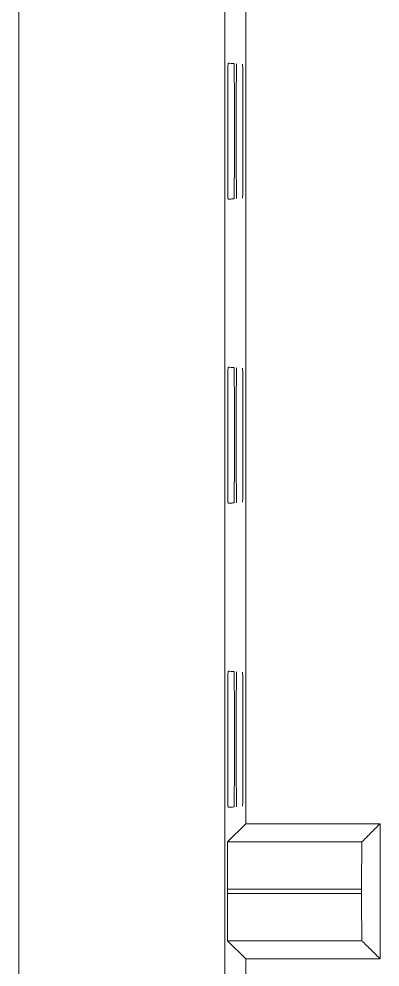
# Model space of a CAD drawing. Header units: millimetres. Extents: x -195 to 1349, y 148 to 750.
# Drawn here: x 1151.27 to 1156.61, y 352.36 to 366.4 of the extents above; entities that cross this region are included whole.
import ezdxf

# ---------------------------------------------------------------- set-up
doc = ezdxf.new("R2010")
doc.units = ezdxf.units.MM
doc.layers.add('4', color=7, linetype='CONTINUOUS', true_color=0xffffff)

msp = doc.modelspace()

# ---------------------------------------------------------------- linework, layer by layer
at = {"layer": '4', "color": 7, "linetype": 'Continuous', "lineweight": 18}
for p, q in [((1151.266, 493.431), (1151.266, 317.039)), ((1154.316, 492.781), (1154.316, 317.689)), ((1154.355, 354.216), (1154.623, 354.485)), ((1154.351, 353.516), (1154.351, 353.454)), ((1156.339, 353.454), (1156.339, 353.516)), ((1154.623, 352.485), (1154.355, 352.754))]:
    msp.add_line(p, q, dxfattribs=at)
for points, knots in [([(1154.623, 455.985), (1154.623, 455.879), (1154.623, 455.773), (1154.623, 438.856), (1154.623, 422.046), (1154.623, 388.425), (1154.623, 371.614), (1154.623, 354.698), (1154.623, 354.591), (1154.623, 354.485)], [0, 0, 0, 0, 0.003136, 0.003136, 0.5, 0.5, 0.996864, 0.996864, 1, 1, 1, 1]), ([(1154.361, 363.728), (1154.361, 363.728), (1154.361, 363.735), (1154.36, 363.754), (1154.36, 363.762), (1154.36, 363.776), (1154.36, 363.781), (1154.36, 363.793), (1154.359, 363.799), (1154.359, 363.817), (1154.359, 363.846), (1154.359, 363.879), (1154.358, 363.907), (1154.358, 363.916), (1154.358, 363.936), (1154.358, 363.946), (1154.358, 363.978), (1154.358, 364), (1154.357, 364.069), (1154.357, 364.12), (1154.357, 364.189), (1154.357, 364.203), (1154.357, 364.231), (1154.357, 364.246), (1154.357, 364.289), (1154.357, 364.319), (1154.356, 364.38), (1154.356, 364.411), (1154.356, 364.458), (1154.356, 364.474), (1154.356, 364.506), (1154.356, 364.522), (1154.356, 364.571), (1154.356, 364.636), (1154.356, 364.702), (1154.356, 364.767), (1154.356, 364.8), (1154.356, 364.85), (1154.356, 364.866), (1154.356, 364.899), (1154.356, 364.98), (1154.356, 365.059), (1154.357, 365.135), (1154.357, 365.15), (1154.357, 365.18), (1154.357, 365.195), (1154.357, 365.239), (1154.357, 365.267), (1154.357, 365.349), (1154.357, 365.4), (1154.358, 365.459), (1154.358, 365.47), (1154.358, 365.492), (1154.358, 365.503), (1154.358, 365.534), (1154.358, 365.554), (1154.359, 365.591), (1154.359, 365.607), (1154.359, 365.639), (1154.359, 365.653), (1154.36, 365.678), (1154.36, 365.7), (1154.36, 365.716), (1154.361, 365.729), (1154.361, 365.734), (1154.361, 365.741), (1154.361, 365.742), (1154.361, 365.742)], [0, 0, 0, 0, 0.0625, 0.0625, 0.09375, 0.09375, 0.109375, 0.109375, 0.125, 0.125, 0.15625, 0.1875, 0.1875, 0.203125, 0.203125, 0.21875, 0.21875, 0.25, 0.25, 0.3125, 0.3125, 0.328125, 0.328125, 0.34375, 0.34375, 0.375, 0.375, 0.40625, 0.40625, 0.421875, 0.421875, 0.4375, 0.4375, 0.46875, 0.5, 0.5, 0.53125, 0.53125, 0.546875, 0.546875, 0.5625, 0.625, 0.625, 0.640625, 0.640625, 0.65625, 0.65625, 0.6875, 0.6875, 0.75, 0.75, 0.765625, 0.765625, 0.78125, 0.78125, 0.8125, 0.8125, 0.84375, 0.84375, 0.875, 0.875, 0.90625, 0.9375, 0.9375, 0.96875, 0.96875, 1, 1, 1, 1]), ([(1154.361, 365.742), (1154.375, 365.741), (1154.388, 365.741), (1154.41, 365.739), (1154.42, 365.738), (1154.436, 365.737), (1154.443, 365.737), (1154.451, 365.736)], [0, 0, 0, 0, 0.448295, 0.448295, 0.75351, 0.75351, 1, 1, 1, 1]), ([(1154.451, 365.736), (1154.451, 365.736), (1154.451, 365.73), (1154.452, 365.711), (1154.452, 365.703), (1154.452, 365.684), (1154.452, 365.672), (1154.453, 365.647), (1154.453, 365.619), (1154.453, 365.586), (1154.454, 365.559), (1154.454, 365.549), (1154.454, 365.53), (1154.454, 365.519), (1154.454, 365.488), (1154.454, 365.466), (1154.455, 365.397), (1154.455, 365.347), (1154.455, 365.278), (1154.455, 365.264), (1154.455, 365.236), (1154.455, 365.222), (1154.455, 365.178), (1154.455, 365.149), (1154.455, 365.089), (1154.456, 365.058), (1154.456, 365.011), (1154.456, 364.995), (1154.456, 364.963), (1154.456, 364.947), (1154.456, 364.899), (1154.456, 364.834), (1154.456, 364.769), (1154.456, 364.704), (1154.456, 364.671), (1154.456, 364.622), (1154.456, 364.605), (1154.456, 364.573), (1154.456, 364.492), (1154.456, 364.414), (1154.455, 364.338), (1154.455, 364.323), (1154.455, 364.293), (1154.455, 364.279), (1154.455, 364.235), (1154.455, 364.207), (1154.455, 364.126), (1154.455, 364.075), (1154.454, 364.017), (1154.454, 364.005), (1154.454, 363.983), (1154.454, 363.973), (1154.454, 363.941), (1154.454, 363.922), (1154.453, 363.886), (1154.453, 363.869), (1154.453, 363.838), (1154.453, 363.824), (1154.452, 363.798), (1154.452, 363.776), (1154.452, 363.76), (1154.451, 363.748), (1154.451, 363.743), (1154.451, 363.736), (1154.451, 363.734), (1154.451, 363.734)], [0, 0, 0, 0, 0.0625, 0.0625, 0.09375, 0.09375, 0.125, 0.125, 0.15625, 0.1875, 0.1875, 0.203125, 0.203125, 0.21875, 0.21875, 0.25, 0.25, 0.3125, 0.3125, 0.328125, 0.328125, 0.34375, 0.34375, 0.375, 0.375, 0.40625, 0.40625, 0.421875, 0.421875, 0.4375, 0.4375, 0.46875, 0.5, 0.5, 0.53125, 0.53125, 0.546875, 0.546875, 0.5625, 0.625, 0.625, 0.640625, 0.640625, 0.65625, 0.65625, 0.6875, 0.6875, 0.75, 0.75, 0.765625, 0.765625, 0.78125, 0.78125, 0.8125, 0.8125, 0.84375, 0.84375, 0.875, 0.875, 0.90625, 0.9375, 0.9375, 0.96875, 0.96875, 1, 1, 1, 1]), ([(1154.487, 363.737), (1154.487, 363.737), (1154.486, 363.743), (1154.486, 363.762), (1154.486, 363.77), (1154.486, 363.785), (1154.485, 363.79), (1154.485, 363.801), (1154.485, 363.807), (1154.485, 363.825), (1154.485, 363.853), (1154.484, 363.887), (1154.484, 363.914), (1154.484, 363.923), (1154.484, 363.943), (1154.484, 363.953), (1154.484, 363.984), (1154.484, 364.006), (1154.483, 364.075), (1154.483, 364.125), (1154.483, 364.194), (1154.483, 364.208), (1154.483, 364.236), (1154.483, 364.25), (1154.482, 364.293), (1154.482, 364.323), (1154.482, 364.383), (1154.482, 364.413), (1154.482, 364.46), (1154.482, 364.476), (1154.482, 364.508), (1154.482, 364.524), (1154.482, 364.572), (1154.482, 364.637), (1154.482, 364.702), (1154.482, 364.767), (1154.482, 364.8), (1154.482, 364.849), (1154.482, 364.865), (1154.482, 364.898), (1154.482, 364.978), (1154.482, 365.056), (1154.482, 365.132), (1154.482, 365.147), (1154.482, 365.176), (1154.482, 365.191), (1154.483, 365.234), (1154.483, 365.262), (1154.483, 365.344), (1154.483, 365.394), (1154.483, 365.452), (1154.484, 365.464), (1154.484, 365.486), (1154.484, 365.496), (1154.484, 365.527), (1154.484, 365.547), (1154.484, 365.583), (1154.484, 365.6), (1154.485, 365.631), (1154.485, 365.645), (1154.485, 365.67), (1154.486, 365.692), (1154.486, 365.708), (1154.486, 365.721), (1154.486, 365.726), (1154.487, 365.732), (1154.487, 365.734), (1154.487, 365.734)], [0, 0, 0, 0, 0.0625, 0.0625, 0.09375, 0.09375, 0.109375, 0.109375, 0.125, 0.125, 0.15625, 0.1875, 0.1875, 0.203125, 0.203125, 0.21875, 0.21875, 0.25, 0.25, 0.3125, 0.3125, 0.328125, 0.328125, 0.34375, 0.34375, 0.375, 0.375, 0.40625, 0.40625, 0.421875, 0.421875, 0.4375, 0.4375, 0.46875, 0.5, 0.5, 0.53125, 0.53125, 0.546875, 0.546875, 0.5625, 0.625, 0.625, 0.640625, 0.640625, 0.65625, 0.65625, 0.6875, 0.6875, 0.75, 0.75, 0.765625, 0.765625, 0.78125, 0.78125, 0.8125, 0.8125, 0.84375, 0.84375, 0.875, 0.875, 0.90625, 0.9375, 0.9375, 0.96875, 0.96875, 1, 1, 1, 1]), ([(1154.576, 365.727), (1154.577, 365.727), (1154.577, 365.721), (1154.577, 365.702), (1154.578, 365.694), (1154.578, 365.675), (1154.578, 365.664), (1154.578, 365.639), (1154.579, 365.612), (1154.579, 365.578), (1154.579, 365.551), (1154.579, 365.542), (1154.579, 365.523), (1154.58, 365.513), (1154.58, 365.481), (1154.58, 365.46), (1154.58, 365.391), (1154.58, 365.341), (1154.581, 365.273), (1154.581, 365.26), (1154.581, 365.232), (1154.581, 365.217), (1154.581, 365.174), (1154.581, 365.145), (1154.581, 365.086), (1154.581, 365.055), (1154.581, 365.009), (1154.581, 364.993), (1154.581, 364.961), (1154.581, 364.945), (1154.581, 364.897), (1154.581, 364.833), (1154.581, 364.769), (1154.581, 364.704), (1154.581, 364.671), (1154.581, 364.623), (1154.581, 364.606), (1154.581, 364.574), (1154.581, 364.494), (1154.581, 364.417), (1154.581, 364.342), (1154.581, 364.327), (1154.581, 364.297), (1154.581, 364.283), (1154.581, 364.239), (1154.581, 364.212), (1154.58, 364.131), (1154.58, 364.081), (1154.58, 364.023), (1154.58, 364.012), (1154.58, 363.99), (1154.58, 363.979), (1154.579, 363.948), (1154.579, 363.929), (1154.579, 363.893), (1154.579, 363.876), (1154.579, 363.846), (1154.578, 363.832), (1154.578, 363.807), (1154.578, 363.785), (1154.577, 363.769), (1154.577, 363.756), (1154.577, 363.751), (1154.577, 363.745), (1154.576, 363.743), (1154.576, 363.743)], [0, 0, 0, 0, 0.0625, 0.0625, 0.09375, 0.09375, 0.125, 0.125, 0.15625, 0.1875, 0.1875, 0.203125, 0.203125, 0.21875, 0.21875, 0.25, 0.25, 0.3125, 0.3125, 0.328125, 0.328125, 0.34375, 0.34375, 0.375, 0.375, 0.40625, 0.40625, 0.421875, 0.421875, 0.4375, 0.4375, 0.46875, 0.5, 0.5, 0.53125, 0.53125, 0.546875, 0.546875, 0.5625, 0.625, 0.625, 0.640625, 0.640625, 0.65625, 0.65625, 0.6875, 0.6875, 0.75, 0.75, 0.765625, 0.765625, 0.78125, 0.78125, 0.8125, 0.8125, 0.84375, 0.84375, 0.875, 0.875, 0.90625, 0.9375, 0.9375, 0.96875, 0.96875, 1, 1, 1, 1]), ([(1154.361, 363.728), (1154.375, 363.729), (1154.388, 363.73), (1154.41, 363.732), (1154.42, 363.732), (1154.436, 363.733), (1154.443, 363.734), (1154.451, 363.734)], [0, 0, 0, 0, 0.448296, 0.448296, 0.75351, 0.75351, 1, 1, 1, 1]), ([(1154.361, 359.228), (1154.361, 359.228), (1154.361, 359.235), (1154.36, 359.254), (1154.36, 359.262), (1154.36, 359.276), (1154.36, 359.281), (1154.36, 359.293), (1154.359, 359.299), (1154.359, 359.317), (1154.359, 359.346), (1154.359, 359.379), (1154.358, 359.407), (1154.358, 359.416), (1154.358, 359.436), (1154.358, 359.446), (1154.358, 359.478), (1154.358, 359.5), (1154.357, 359.569), (1154.357, 359.62), (1154.357, 359.689), (1154.357, 359.703), (1154.357, 359.731), (1154.357, 359.746), (1154.357, 359.789), (1154.357, 359.819), (1154.356, 359.88), (1154.356, 359.911), (1154.356, 359.958), (1154.356, 359.974), (1154.356, 360.006), (1154.356, 360.022), (1154.356, 360.071), (1154.356, 360.136), (1154.356, 360.202), (1154.356, 360.267), (1154.356, 360.3), (1154.356, 360.35), (1154.356, 360.366), (1154.356, 360.399), (1154.356, 360.48), (1154.356, 360.559), (1154.357, 360.635), (1154.357, 360.65), (1154.357, 360.68), (1154.357, 360.695), (1154.357, 360.739), (1154.357, 360.767), (1154.357, 360.849), (1154.357, 360.9), (1154.358, 360.959), (1154.358, 360.97), (1154.358, 360.992), (1154.358, 361.003), (1154.358, 361.034), (1154.358, 361.054), (1154.359, 361.091), (1154.359, 361.107), (1154.359, 361.139), (1154.359, 361.153), (1154.36, 361.178), (1154.36, 361.2), (1154.36, 361.216), (1154.361, 361.229), (1154.361, 361.234), (1154.361, 361.241), (1154.361, 361.242), (1154.361, 361.242)], [0, 0, 0, 0, 0.0625, 0.0625, 0.09375, 0.09375, 0.109375, 0.109375, 0.125, 0.125, 0.15625, 0.1875, 0.1875, 0.203125, 0.203125, 0.21875, 0.21875, 0.25, 0.25, 0.3125, 0.3125, 0.328125, 0.328125, 0.34375, 0.34375, 0.375, 0.375, 0.40625, 0.40625, 0.421875, 0.421875, 0.4375, 0.4375, 0.46875, 0.5, 0.5, 0.53125, 0.53125, 0.546875, 0.546875, 0.5625, 0.625, 0.625, 0.640625, 0.640625, 0.65625, 0.65625, 0.6875, 0.6875, 0.75, 0.75, 0.765625, 0.765625, 0.78125, 0.78125, 0.8125, 0.8125, 0.84375, 0.84375, 0.875, 0.875, 0.90625, 0.9375, 0.9375, 0.96875, 0.96875, 1, 1, 1, 1]), ([(1154.361, 361.242), (1154.375, 361.241), (1154.388, 361.241), (1154.41, 361.239), (1154.42, 361.238), (1154.436, 361.237), (1154.443, 361.237), (1154.451, 361.236)], [0, 0, 0, 0, 0.448295, 0.448295, 0.75351, 0.75351, 1, 1, 1, 1]), ([(1154.451, 361.236), (1154.451, 361.236), (1154.451, 361.23), (1154.452, 361.211), (1154.452, 361.203), (1154.452, 361.184), (1154.452, 361.172), (1154.453, 361.147), (1154.453, 361.119), (1154.453, 361.086), (1154.454, 361.059), (1154.454, 361.049), (1154.454, 361.03), (1154.454, 361.019), (1154.454, 360.988), (1154.454, 360.966), (1154.455, 360.897), (1154.455, 360.847), (1154.455, 360.778), (1154.455, 360.764), (1154.455, 360.736), (1154.455, 360.722), (1154.455, 360.678), (1154.455, 360.649), (1154.455, 360.589), (1154.456, 360.558), (1154.456, 360.511), (1154.456, 360.495), (1154.456, 360.463), (1154.456, 360.447), (1154.456, 360.399), (1154.456, 360.334), (1154.456, 360.269), (1154.456, 360.204), (1154.456, 360.171), (1154.456, 360.122), (1154.456, 360.105), (1154.456, 360.073), (1154.456, 359.992), (1154.456, 359.914), (1154.455, 359.838), (1154.455, 359.823), (1154.455, 359.793), (1154.455, 359.779), (1154.455, 359.735), (1154.455, 359.707), (1154.455, 359.626), (1154.455, 359.575), (1154.454, 359.517), (1154.454, 359.505), (1154.454, 359.483), (1154.454, 359.473), (1154.454, 359.441), (1154.454, 359.422), (1154.453, 359.386), (1154.453, 359.369), (1154.453, 359.338), (1154.453, 359.324), (1154.452, 359.298), (1154.452, 359.276), (1154.452, 359.26), (1154.451, 359.248), (1154.451, 359.243), (1154.451, 359.236), (1154.451, 359.234), (1154.451, 359.234)], [0, 0, 0, 0, 0.0625, 0.0625, 0.09375, 0.09375, 0.125, 0.125, 0.15625, 0.1875, 0.1875, 0.203125, 0.203125, 0.21875, 0.21875, 0.25, 0.25, 0.3125, 0.3125, 0.328125, 0.328125, 0.34375, 0.34375, 0.375, 0.375, 0.40625, 0.40625, 0.421875, 0.421875, 0.4375, 0.4375, 0.46875, 0.5, 0.5, 0.53125, 0.53125, 0.546875, 0.546875, 0.5625, 0.625, 0.625, 0.640625, 0.640625, 0.65625, 0.65625, 0.6875, 0.6875, 0.75, 0.75, 0.765625, 0.765625, 0.78125, 0.78125, 0.8125, 0.8125, 0.84375, 0.84375, 0.875, 0.875, 0.90625, 0.9375, 0.9375, 0.96875, 0.96875, 1, 1, 1, 1]), ([(1154.487, 359.237), (1154.487, 359.237), (1154.486, 359.243), (1154.486, 359.262), (1154.486, 359.27), (1154.486, 359.285), (1154.485, 359.29), (1154.485, 359.301), (1154.485, 359.307), (1154.485, 359.325), (1154.485, 359.353), (1154.484, 359.387), (1154.484, 359.414), (1154.484, 359.423), (1154.484, 359.443), (1154.484, 359.453), (1154.484, 359.484), (1154.484, 359.506), (1154.483, 359.575), (1154.483, 359.625), (1154.483, 359.694), (1154.483, 359.708), (1154.483, 359.736), (1154.483, 359.75), (1154.482, 359.793), (1154.482, 359.823), (1154.482, 359.883), (1154.482, 359.913), (1154.482, 359.96), (1154.482, 359.976), (1154.482, 360.008), (1154.482, 360.024), (1154.482, 360.072), (1154.482, 360.137), (1154.482, 360.202), (1154.482, 360.267), (1154.482, 360.3), (1154.482, 360.349), (1154.482, 360.365), (1154.482, 360.398), (1154.482, 360.478), (1154.482, 360.556), (1154.482, 360.632), (1154.482, 360.647), (1154.482, 360.676), (1154.482, 360.691), (1154.483, 360.734), (1154.483, 360.762), (1154.483, 360.844), (1154.483, 360.894), (1154.483, 360.952), (1154.484, 360.964), (1154.484, 360.986), (1154.484, 360.996), (1154.484, 361.027), (1154.484, 361.047), (1154.484, 361.083), (1154.484, 361.1), (1154.485, 361.131), (1154.485, 361.145), (1154.485, 361.17), (1154.486, 361.192), (1154.486, 361.208), (1154.486, 361.221), (1154.486, 361.226), (1154.487, 361.232), (1154.487, 361.234), (1154.487, 361.234)], [0, 0, 0, 0, 0.0625, 0.0625, 0.09375, 0.09375, 0.109375, 0.109375, 0.125, 0.125, 0.15625, 0.1875, 0.1875, 0.203125, 0.203125, 0.21875, 0.21875, 0.25, 0.25, 0.3125, 0.3125, 0.328125, 0.328125, 0.34375, 0.34375, 0.375, 0.375, 0.40625, 0.40625, 0.421875, 0.421875, 0.4375, 0.4375, 0.46875, 0.5, 0.5, 0.53125, 0.53125, 0.546875, 0.546875, 0.5625, 0.625, 0.625, 0.640625, 0.640625, 0.65625, 0.65625, 0.6875, 0.6875, 0.75, 0.75, 0.765625, 0.765625, 0.78125, 0.78125, 0.8125, 0.8125, 0.84375, 0.84375, 0.875, 0.875, 0.90625, 0.9375, 0.9375, 0.96875, 0.96875, 1, 1, 1, 1]), ([(1154.576, 361.227), (1154.577, 361.227), (1154.577, 361.221), (1154.577, 361.202), (1154.578, 361.194), (1154.578, 361.175), (1154.578, 361.164), (1154.578, 361.139), (1154.579, 361.112), (1154.579, 361.078), (1154.579, 361.051), (1154.579, 361.042), (1154.579, 361.023), (1154.58, 361.013), (1154.58, 360.981), (1154.58, 360.96), (1154.58, 360.891), (1154.58, 360.841), (1154.581, 360.773), (1154.581, 360.76), (1154.581, 360.732), (1154.581, 360.717), (1154.581, 360.674), (1154.581, 360.645), (1154.581, 360.586), (1154.581, 360.555), (1154.581, 360.509), (1154.581, 360.493), (1154.581, 360.461), (1154.581, 360.445), (1154.581, 360.397), (1154.581, 360.333), (1154.581, 360.269), (1154.581, 360.204), (1154.581, 360.171), (1154.581, 360.123), (1154.581, 360.106), (1154.581, 360.074), (1154.581, 359.994), (1154.581, 359.917), (1154.581, 359.842), (1154.581, 359.827), (1154.581, 359.797), (1154.581, 359.783), (1154.581, 359.739), (1154.581, 359.712), (1154.58, 359.631), (1154.58, 359.581), (1154.58, 359.523), (1154.58, 359.512), (1154.58, 359.49), (1154.58, 359.479), (1154.579, 359.448), (1154.579, 359.429), (1154.579, 359.393), (1154.579, 359.376), (1154.579, 359.346), (1154.578, 359.332), (1154.578, 359.307), (1154.578, 359.285), (1154.577, 359.269), (1154.577, 359.256), (1154.577, 359.251), (1154.577, 359.245), (1154.576, 359.243), (1154.576, 359.243)], [0, 0, 0, 0, 0.0625, 0.0625, 0.09375, 0.09375, 0.125, 0.125, 0.15625, 0.1875, 0.1875, 0.203125, 0.203125, 0.21875, 0.21875, 0.25, 0.25, 0.3125, 0.3125, 0.328125, 0.328125, 0.34375, 0.34375, 0.375, 0.375, 0.40625, 0.40625, 0.421875, 0.421875, 0.4375, 0.4375, 0.46875, 0.5, 0.5, 0.53125, 0.53125, 0.546875, 0.546875, 0.5625, 0.625, 0.625, 0.640625, 0.640625, 0.65625, 0.65625, 0.6875, 0.6875, 0.75, 0.75, 0.765625, 0.765625, 0.78125, 0.78125, 0.8125, 0.8125, 0.84375, 0.84375, 0.875, 0.875, 0.90625, 0.9375, 0.9375, 0.96875, 0.96875, 1, 1, 1, 1]), ([(1154.361, 359.228), (1154.375, 359.229), (1154.388, 359.23), (1154.41, 359.232), (1154.42, 359.232), (1154.436, 359.233), (1154.443, 359.234), (1154.451, 359.234)], [0, 0, 0, 0, 0.448296, 0.448296, 0.75351, 0.75351, 1, 1, 1, 1]), ([(1154.361, 354.728), (1154.361, 354.728), (1154.361, 354.735), (1154.36, 354.754), (1154.36, 354.762), (1154.36, 354.776), (1154.36, 354.781), (1154.36, 354.793), (1154.359, 354.799), (1154.359, 354.817), (1154.359, 354.846), (1154.359, 354.879), (1154.358, 354.907), (1154.358, 354.916), (1154.358, 354.936), (1154.358, 354.946), (1154.358, 354.978), (1154.358, 355), (1154.357, 355.069), (1154.357, 355.12), (1154.357, 355.189), (1154.357, 355.203), (1154.357, 355.231), (1154.357, 355.246), (1154.357, 355.289), (1154.357, 355.319), (1154.356, 355.38), (1154.356, 355.411), (1154.356, 355.458), (1154.356, 355.474), (1154.356, 355.506), (1154.356, 355.522), (1154.356, 355.571), (1154.356, 355.636), (1154.356, 355.702), (1154.356, 355.767), (1154.356, 355.8), (1154.356, 355.85), (1154.356, 355.866), (1154.356, 355.899), (1154.356, 355.98), (1154.356, 356.059), (1154.357, 356.135), (1154.357, 356.15), (1154.357, 356.18), (1154.357, 356.195), (1154.357, 356.239), (1154.357, 356.267), (1154.357, 356.349), (1154.357, 356.4), (1154.358, 356.459), (1154.358, 356.47), (1154.358, 356.492), (1154.358, 356.503), (1154.358, 356.534), (1154.358, 356.554), (1154.359, 356.591), (1154.359, 356.607), (1154.359, 356.639), (1154.359, 356.653), (1154.36, 356.678), (1154.36, 356.7), (1154.36, 356.716), (1154.361, 356.729), (1154.361, 356.734), (1154.361, 356.741), (1154.361, 356.742), (1154.361, 356.742)], [0, 0, 0, 0, 0.0625, 0.0625, 0.09375, 0.09375, 0.109375, 0.109375, 0.125, 0.125, 0.15625, 0.1875, 0.1875, 0.203125, 0.203125, 0.21875, 0.21875, 0.25, 0.25, 0.3125, 0.3125, 0.328125, 0.328125, 0.34375, 0.34375, 0.375, 0.375, 0.40625, 0.40625, 0.421875, 0.421875, 0.4375, 0.4375, 0.46875, 0.5, 0.5, 0.53125, 0.53125, 0.546875, 0.546875, 0.5625, 0.625, 0.625, 0.640625, 0.640625, 0.65625, 0.65625, 0.6875, 0.6875, 0.75, 0.75, 0.765625, 0.765625, 0.78125, 0.78125, 0.8125, 0.8125, 0.84375, 0.84375, 0.875, 0.875, 0.90625, 0.9375, 0.9375, 0.96875, 0.96875, 1, 1, 1, 1]), ([(1154.361, 356.742), (1154.375, 356.741), (1154.388, 356.741), (1154.41, 356.739), (1154.42, 356.738), (1154.436, 356.737), (1154.443, 356.737), (1154.451, 356.736)], [0, 0, 0, 0, 0.448295, 0.448295, 0.75351, 0.75351, 1, 1, 1, 1]), ([(1154.451, 356.736), (1154.451, 356.736), (1154.451, 356.73), (1154.452, 356.711), (1154.452, 356.703), (1154.452, 356.684), (1154.452, 356.672), (1154.453, 356.647), (1154.453, 356.619), (1154.453, 356.586), (1154.454, 356.559), (1154.454, 356.549), (1154.454, 356.53), (1154.454, 356.519), (1154.454, 356.488), (1154.454, 356.466), (1154.455, 356.397), (1154.455, 356.347), (1154.455, 356.278), (1154.455, 356.264), (1154.455, 356.236), (1154.455, 356.222), (1154.455, 356.178), (1154.455, 356.149), (1154.455, 356.089), (1154.456, 356.058), (1154.456, 356.011), (1154.456, 355.995), (1154.456, 355.963), (1154.456, 355.947), (1154.456, 355.899), (1154.456, 355.834), (1154.456, 355.769), (1154.456, 355.704), (1154.456, 355.671), (1154.456, 355.622), (1154.456, 355.605), (1154.456, 355.573), (1154.456, 355.492), (1154.456, 355.414), (1154.455, 355.338), (1154.455, 355.323), (1154.455, 355.293), (1154.455, 355.279), (1154.455, 355.235), (1154.455, 355.207), (1154.455, 355.126), (1154.455, 355.075), (1154.454, 355.017), (1154.454, 355.005), (1154.454, 354.983), (1154.454, 354.973), (1154.454, 354.941), (1154.454, 354.922), (1154.453, 354.886), (1154.453, 354.869), (1154.453, 354.838), (1154.453, 354.824), (1154.452, 354.798), (1154.452, 354.776), (1154.452, 354.76), (1154.451, 354.748), (1154.451, 354.743), (1154.451, 354.736), (1154.451, 354.734), (1154.451, 354.734)], [0, 0, 0, 0, 0.0625, 0.0625, 0.09375, 0.09375, 0.125, 0.125, 0.15625, 0.1875, 0.1875, 0.203125, 0.203125, 0.21875, 0.21875, 0.25, 0.25, 0.3125, 0.3125, 0.328125, 0.328125, 0.34375, 0.34375, 0.375, 0.375, 0.40625, 0.40625, 0.421875, 0.421875, 0.4375, 0.4375, 0.46875, 0.5, 0.5, 0.53125, 0.53125, 0.546875, 0.546875, 0.5625, 0.625, 0.625, 0.640625, 0.640625, 0.65625, 0.65625, 0.6875, 0.6875, 0.75, 0.75, 0.765625, 0.765625, 0.78125, 0.78125, 0.8125, 0.8125, 0.84375, 0.84375, 0.875, 0.875, 0.90625, 0.9375, 0.9375, 0.96875, 0.96875, 1, 1, 1, 1]), ([(1154.487, 354.737), (1154.487, 354.737), (1154.486, 354.743), (1154.486, 354.762), (1154.486, 354.77), (1154.486, 354.785), (1154.485, 354.79), (1154.485, 354.801), (1154.485, 354.807), (1154.485, 354.825), (1154.485, 354.853), (1154.484, 354.887), (1154.484, 354.914), (1154.484, 354.923), (1154.484, 354.943), (1154.484, 354.953), (1154.484, 354.984), (1154.484, 355.006), (1154.483, 355.075), (1154.483, 355.125), (1154.483, 355.194), (1154.483, 355.208), (1154.483, 355.236), (1154.483, 355.25), (1154.482, 355.293), (1154.482, 355.323), (1154.482, 355.383), (1154.482, 355.413), (1154.482, 355.46), (1154.482, 355.476), (1154.482, 355.508), (1154.482, 355.524), (1154.482, 355.572), (1154.482, 355.637), (1154.482, 355.702), (1154.482, 355.767), (1154.482, 355.8), (1154.482, 355.849), (1154.482, 355.865), (1154.482, 355.898), (1154.482, 355.978), (1154.482, 356.056), (1154.482, 356.132), (1154.482, 356.147), (1154.482, 356.176), (1154.482, 356.191), (1154.483, 356.234), (1154.483, 356.262), (1154.483, 356.344), (1154.483, 356.394), (1154.483, 356.452), (1154.484, 356.464), (1154.484, 356.486), (1154.484, 356.496), (1154.484, 356.527), (1154.484, 356.547), (1154.484, 356.583), (1154.484, 356.6), (1154.485, 356.631), (1154.485, 356.645), (1154.485, 356.67), (1154.486, 356.692), (1154.486, 356.708), (1154.486, 356.721), (1154.486, 356.726), (1154.487, 356.732), (1154.487, 356.734), (1154.487, 356.734)], [0, 0, 0, 0, 0.0625, 0.0625, 0.09375, 0.09375, 0.109375, 0.109375, 0.125, 0.125, 0.15625, 0.1875, 0.1875, 0.203125, 0.203125, 0.21875, 0.21875, 0.25, 0.25, 0.3125, 0.3125, 0.328125, 0.328125, 0.34375, 0.34375, 0.375, 0.375, 0.40625, 0.40625, 0.421875, 0.421875, 0.4375, 0.4375, 0.46875, 0.5, 0.5, 0.53125, 0.53125, 0.546875, 0.546875, 0.5625, 0.625, 0.625, 0.640625, 0.640625, 0.65625, 0.65625, 0.6875, 0.6875, 0.75, 0.75, 0.765625, 0.765625, 0.78125, 0.78125, 0.8125, 0.8125, 0.84375, 0.84375, 0.875, 0.875, 0.90625, 0.9375, 0.9375, 0.96875, 0.96875, 1, 1, 1, 1]), ([(1154.576, 356.727), (1154.577, 356.727), (1154.577, 356.721), (1154.577, 356.702), (1154.578, 356.694), (1154.578, 356.675), (1154.578, 356.664), (1154.578, 356.639), (1154.579, 356.612), (1154.579, 356.578), (1154.579, 356.551), (1154.579, 356.542), (1154.579, 356.523), (1154.58, 356.513), (1154.58, 356.481), (1154.58, 356.46), (1154.58, 356.391), (1154.58, 356.341), (1154.581, 356.273), (1154.581, 356.26), (1154.581, 356.232), (1154.581, 356.217), (1154.581, 356.174), (1154.581, 356.145), (1154.581, 356.086), (1154.581, 356.055), (1154.581, 356.009), (1154.581, 355.993), (1154.581, 355.961), (1154.581, 355.945), (1154.581, 355.897), (1154.581, 355.833), (1154.581, 355.769), (1154.581, 355.704), (1154.581, 355.671), (1154.581, 355.623), (1154.581, 355.606), (1154.581, 355.574), (1154.581, 355.494), (1154.581, 355.417), (1154.581, 355.342), (1154.581, 355.327), (1154.581, 355.297), (1154.581, 355.283), (1154.581, 355.239), (1154.581, 355.212), (1154.58, 355.131), (1154.58, 355.081), (1154.58, 355.023), (1154.58, 355.012), (1154.58, 354.99), (1154.58, 354.979), (1154.579, 354.948), (1154.579, 354.929), (1154.579, 354.893), (1154.579, 354.876), (1154.579, 354.846), (1154.578, 354.832), (1154.578, 354.807), (1154.578, 354.785), (1154.577, 354.769), (1154.577, 354.756), (1154.577, 354.751), (1154.577, 354.745), (1154.576, 354.743), (1154.576, 354.743)], [0, 0, 0, 0, 0.0625, 0.0625, 0.09375, 0.09375, 0.125, 0.125, 0.15625, 0.1875, 0.1875, 0.203125, 0.203125, 0.21875, 0.21875, 0.25, 0.25, 0.3125, 0.3125, 0.328125, 0.328125, 0.34375, 0.34375, 0.375, 0.375, 0.40625, 0.40625, 0.421875, 0.421875, 0.4375, 0.4375, 0.46875, 0.5, 0.5, 0.53125, 0.53125, 0.546875, 0.546875, 0.5625, 0.625, 0.625, 0.640625, 0.640625, 0.65625, 0.65625, 0.6875, 0.6875, 0.75, 0.75, 0.765625, 0.765625, 0.78125, 0.78125, 0.8125, 0.8125, 0.84375, 0.84375, 0.875, 0.875, 0.90625, 0.9375, 0.9375, 0.96875, 0.96875, 1, 1, 1, 1]), ([(1154.361, 354.728), (1154.375, 354.729), (1154.388, 354.73), (1154.41, 354.732), (1154.42, 354.732), (1154.436, 354.733), (1154.443, 354.734), (1154.451, 354.734)], [0, 0, 0, 0, 0.448296, 0.448296, 0.75351, 0.75351, 1, 1, 1, 1]), ([(1156.611, 354.485), (1156.599, 354.473), (1156.587, 354.461), (1156.527, 354.401), (1156.479, 354.353), (1156.401, 354.275), (1156.372, 354.246), (1156.343, 354.216)], [0, 0, 0, 0, 0.134571, 0.134571, 0.672856, 0.672856, 1, 1, 1, 1]), ([(1154.351, 353.516), (1154.351, 353.563), (1154.351, 353.608), (1154.351, 353.675), (1154.351, 353.697), (1154.351, 353.741), (1154.351, 353.762), (1154.351, 353.826), (1154.351, 353.866), (1154.352, 353.913), (1154.352, 353.923), (1154.352, 353.941), (1154.352, 353.95), (1154.352, 353.977), (1154.352, 353.994), (1154.352, 354.042), (1154.352, 354.071), (1154.353, 354.103), (1154.353, 354.109), (1154.353, 354.121), (1154.353, 354.138), (1154.353, 354.163), (1154.353, 354.178), (1154.354, 354.189), (1154.354, 354.192), (1154.354, 354.197), (1154.354, 354.2), (1154.354, 354.211), (1154.354, 354.216), (1154.355, 354.216)], [0, 0, 0, 0, 0.125, 0.125, 0.1875, 0.1875, 0.25, 0.25, 0.375, 0.375, 0.40625, 0.40625, 0.4375, 0.4375, 0.5, 0.5, 0.625, 0.625, 0.65625, 0.65625, 0.6875, 0.75, 0.8125, 0.8125, 0.84375, 0.84375, 0.875, 0.875, 1, 1, 1, 1]), ([(1156.339, 353.516), (1156.339, 353.563), (1156.339, 353.608), (1156.339, 353.675), (1156.339, 353.697), (1156.339, 353.741), (1156.339, 353.762), (1156.339, 353.826), (1156.339, 353.866), (1156.34, 353.913), (1156.34, 353.923), (1156.34, 353.941), (1156.34, 353.95), (1156.34, 353.977), (1156.34, 353.994), (1156.34, 354.042), (1156.34, 354.071), (1156.341, 354.103), (1156.341, 354.109), (1156.341, 354.121), (1156.341, 354.138), (1156.341, 354.163), (1156.341, 354.178), (1156.342, 354.189), (1156.342, 354.192), (1156.342, 354.197), (1156.342, 354.2), (1156.342, 354.211), (1156.342, 354.216), (1156.343, 354.216)], [0, 0, 0, 0, 0.125, 0.125, 0.1875, 0.1875, 0.25, 0.25, 0.375, 0.375, 0.40625, 0.40625, 0.4375, 0.4375, 0.5, 0.5, 0.625, 0.625, 0.65625, 0.65625, 0.6875, 0.75, 0.8125, 0.8125, 0.84375, 0.84375, 0.875, 0.875, 1, 1, 1, 1]), ([(1154.355, 352.754), (1154.354, 352.754), (1154.354, 352.759), (1154.354, 352.773), (1154.354, 352.778), (1154.353, 352.792), (1154.353, 352.8), (1154.353, 352.826), (1154.353, 352.848), (1154.352, 352.879), (1154.352, 352.886), (1154.352, 352.9), (1154.352, 352.907), (1154.352, 352.929), (1154.352, 352.944), (1154.352, 352.993), (1154.352, 353.028), (1154.352, 353.075), (1154.351, 353.085), (1154.351, 353.105), (1154.351, 353.135), (1154.351, 353.186), (1154.351, 353.229), (1154.351, 353.262), (1154.351, 353.273), (1154.351, 353.295), (1154.351, 353.306), (1154.351, 353.363), (1154.351, 353.408), (1154.351, 353.454)], [0, 0, 0, 0, 0.125, 0.125, 0.1875, 0.1875, 0.25, 0.25, 0.375, 0.375, 0.40625, 0.40625, 0.4375, 0.4375, 0.5, 0.5, 0.625, 0.625, 0.65625, 0.65625, 0.6875, 0.75, 0.8125, 0.8125, 0.84375, 0.84375, 0.875, 0.875, 1, 1, 1, 1]), ([(1156.343, 352.754), (1156.342, 352.754), (1156.342, 352.759), (1156.342, 352.773), (1156.342, 352.778), (1156.341, 352.792), (1156.341, 352.8), (1156.341, 352.826), (1156.341, 352.848), (1156.34, 352.879), (1156.34, 352.886), (1156.34, 352.9), (1156.34, 352.907), (1156.34, 352.929), (1156.34, 352.944), (1156.34, 352.993), (1156.34, 353.028), (1156.339, 353.075), (1156.339, 353.085), (1156.339, 353.105), (1156.339, 353.135), (1156.339, 353.186), (1156.339, 353.229), (1156.339, 353.262), (1156.339, 353.273), (1156.339, 353.295), (1156.339, 353.306), (1156.339, 353.363), (1156.339, 353.408), (1156.339, 353.454)], [0, 0, 0, 0, 0.125, 0.125, 0.1875, 0.1875, 0.25, 0.25, 0.375, 0.375, 0.40625, 0.40625, 0.4375, 0.4375, 0.5, 0.5, 0.625, 0.625, 0.65625, 0.65625, 0.6875, 0.75, 0.8125, 0.8125, 0.84375, 0.84375, 0.875, 0.875, 1, 1, 1, 1]), ([(1156.343, 352.754), (1156.353, 352.743), (1156.364, 352.732), (1156.423, 352.673), (1156.472, 352.625), (1156.55, 352.546), (1156.581, 352.516), (1156.611, 352.485)], [0, 0, 0, 0, 0.12101, 0.12101, 0.659295, 0.659295, 1, 1, 1, 1]), ([(1154.623, 352.485), (1154.623, 352.341), (1154.623, 352.197), (1154.623, 341.231), (1154.623, 330.41), (1154.623, 319.588)], [0, 0, 0, 0, 0.013153, 0.013153, 1, 1, 1, 1])]:
    msp.add_open_spline(points, degree=3, knots=knots, dxfattribs=at)
for points in [[(1154.623, 354.485), (1155.286, 354.485), (1155.949, 354.485), (1156.611, 354.485)], [(1156.611, 352.485), (1156.611, 353.152), (1156.611, 353.819), (1156.611, 354.485)], [(1156.611, 352.485), (1155.949, 352.485), (1155.286, 352.485), (1154.623, 352.485)]]:
    msp.add_open_spline(points, degree=3, dxfattribs=at)
at = {"layer": '4', "color": 7, "linetype": 'Continuous', "lineweight": 13}
for points in [[(1156.343, 354.216), (1155.68, 354.216), (1155.017, 354.216), (1154.355, 354.216)], [(1154.355, 352.754), (1155.017, 352.754), (1155.68, 352.754), (1156.343, 352.754)]]:
    msp.add_open_spline(points, degree=3, dxfattribs=at)
for points, knots in [([(1154.351, 353.516), (1154.438, 353.516), (1154.525, 353.516), (1155.187, 353.516), (1155.763, 353.516), (1156.339, 353.516)], [0, 0, 0, 0, 0.131024, 0.131024, 1, 1, 1, 1]), ([(1156.339, 353.454), (1155.872, 353.454), (1155.406, 353.454), (1154.743, 353.454), (1154.547, 353.454), (1154.351, 353.454)], [0, 0, 0, 0, 0.704233, 0.704233, 1, 1, 1, 1])]:
    msp.add_open_spline(points, degree=3, knots=knots, dxfattribs=at)

doc.saveas('drawing.dxf')
